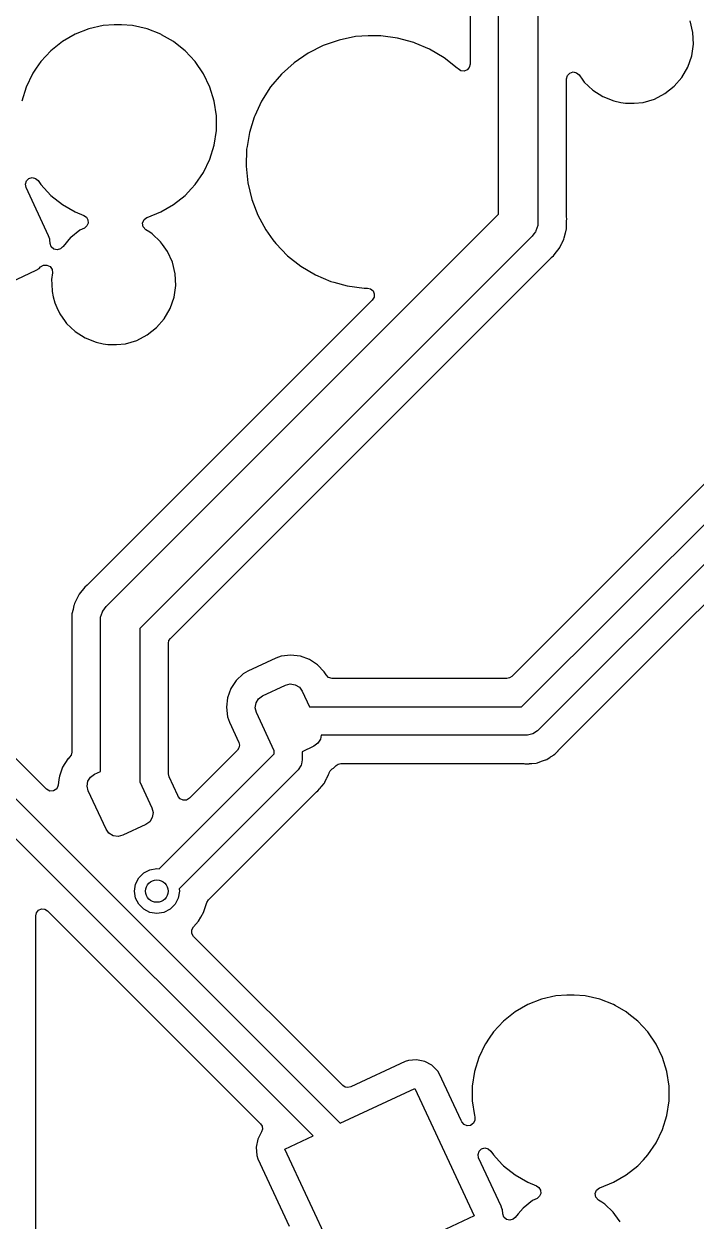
# Model space of a CAD drawing. Extents: x 15 to 269, y -160 to -43.
# Drawn here: x 161.11 to 173.06, y -102.58 to -81.28 of the extents above; entities that cross this region are included whole.
import ezdxf

# ---------------------------------------------------------------- set-up
doc = ezdxf.new("R2010")
doc.units = 0
doc.layers.add('BLACK', color=7, linetype='CONTINUOUS')

msp = doc.modelspace()

# ---------------------------------------------------------------- linework, layer by layer
at = {"layer": 'BLACK', "linetype": 'CONTINUOUS'}
for p, q in [((169.548, -84.6662), (169.548, -77.4343)), ((170.248, -78.1383), (170.248, -84.8112)), ((169.04, -79.2456), (169.04, -81.997)), ((162.516, -81.3096), (162.26, -81.3679)), ((162.712, -81.2949), (162.516, -81.3096)), ((162.843, -81.2949), (162.712, -81.2949)), ((162.712, -81.2949), (162.712, -81.2949)), ((163.039, -81.3096), (162.843, -81.2949)), ((162.843, -81.2949), (162.843, -81.2949)), ((163.295, -81.3679), (163.039, -81.3096)), ((173.003, -81.4328), (172.954, -81.2284)), ((162.016, -81.4638), (161.789, -81.595)), ((162.26, -81.3679), (162.016, -81.4638)), ((163.539, -81.4638), (163.295, -81.3679)), ((163.555, -81.4732), (163.539, -81.4638)), ((163.539, -81.4638), (163.539, -81.4638)), ((163.539, -81.4638), (163.539, -81.4638)), ((163.766, -81.595), (163.555, -81.4732)), ((166.71, -81.5677), (166.426, -81.6663)), ((167.004, -81.5078), (166.71, -81.5677)), ((167.229, -81.4928), (167.004, -81.5078)), ((167.454, -81.4928), (167.229, -81.4928)), ((167.229, -81.4928), (167.229, -81.4928)), ((167.752, -81.5329), (167.454, -81.4928)), ((168.042, -81.6122), (167.752, -81.5329)), ((167.752, -81.5329), (167.752, -81.5329)), ((167.752, -81.5329), (167.752, -81.5329)), ((173.013, -81.6429), (173.003, -81.4328)), ((161.584, -81.7586), (161.405, -81.9509)), ((161.789, -81.595), (161.584, -81.7586)), ((163.799, -81.6207), (163.766, -81.595)), ((163.972, -81.7585), (163.799, -81.6207)), ((163.972, -81.7586), (163.972, -81.7585)), ((164.15, -81.9509), (163.972, -81.7586)), ((163.972, -81.7586), (163.972, -81.7586)), ((166.426, -81.6663), (166.158, -81.8018)), ((168.062, -81.6207), (168.042, -81.6122)), ((168.319, -81.7295), (168.062, -81.6207)), ((168.448, -81.8061), (168.319, -81.7295)), ((172.983, -81.8511), (173.013, -81.6429)), ((161.405, -81.9509), (161.325, -82.0689)), ((164.298, -82.1677), (164.15, -81.9509)), ((164.15, -81.9509), (164.15, -81.9509)), ((164.15, -81.9509), (164.15, -81.9509)), ((165.91, -81.9719), (165.687, -82.1734)), ((166.158, -81.8018), (165.91, -81.9719)), ((168.577, -81.8827), (168.448, -81.8061)), ((168.813, -82.0689), (168.577, -81.8827)), ((169.04, -81.997), (169.026, -82.0537)), ((172.915, -82.0499), (172.983, -81.8511)), ((161.257, -82.1677), (161.143, -82.404)), ((161.263, -82.16), (161.257, -82.1677)), ((161.325, -82.0689), (161.263, -82.16)), ((164.412, -82.404), (164.298, -82.1677)), ((165.687, -82.1734), (165.493, -82.4029)), ((168.827, -82.0832), (168.813, -82.0689)), ((168.813, -82.0689), (168.813, -82.0689)), ((168.813, -82.0689), (168.813, -82.0689)), ((168.876, -82.1144), (168.827, -82.0832)), ((168.934, -82.1197), (168.876, -82.1144)), ((168.988, -82.0978), (168.934, -82.1197)), ((169.026, -82.0537), (168.988, -82.0978)), ((170.757, -82.2604), (170.772, -82.2004)), ((170.772, -82.2004), (170.815, -82.1554)), ((170.815, -82.1554), (170.874, -82.1366)), ((170.874, -82.1366), (170.935, -82.1486)), ((170.935, -82.1486), (170.982, -82.1884)), ((170.982, -82.1884), (171.049, -82.2822)), ((172.809, -82.2321), (172.915, -82.0499)), ((161.143, -82.404), (161.066, -82.6547)), ((164.489, -82.6547), (164.412, -82.404)), ((165.493, -82.4029), (165.331, -82.6562)), ((169.958, -93.4341), (181.138, -82.2539)), ((170.757, -84.7178), (170.757, -82.2604)), ((171.049, -82.2822), (171.072, -82.3148)), ((171.072, -82.3148), (171.224, -82.46)), ((172.506, -82.5211), (172.672, -82.391)), ((172.672, -82.391), (172.809, -82.2321)), ((171.224, -82.46), (171.224, -82.46)), ((171.224, -82.46), (171.224, -82.46)), ((171.224, -82.46), (171.401, -82.5737)), ((171.401, -82.5737), (171.401, -82.5737)), ((171.401, -82.5737), (171.596, -82.6519)), ((172.117, -82.6767), (172.319, -82.6175)), ((172.319, -82.6175), (172.506, -82.5211)), ((164.528, -82.9142), (164.489, -82.6547)), ((165.331, -82.6562), (165.21, -82.9179)), ((181.375, -82.7239), (170.239, -93.8608)), ((171.596, -82.6519), (171.725, -82.6767)), ((171.725, -82.6767), (171.803, -82.6917)), ((171.803, -82.6917), (171.803, -82.6917)), ((171.803, -82.6917), (171.961, -82.6917)), ((171.961, -82.6917), (172.117, -82.6767)), ((171.961, -82.6917), (171.961, -82.6917)), ((164.528, -83.1765), (164.528, -82.9142)), ((165.201, -82.942), (165.116, -83.2157)), ((165.205, -82.9287), (165.201, -82.942)), ((165.21, -82.9179), (165.205, -82.9287)), ((164.489, -83.436), (164.528, -83.1765)), ((165.116, -83.2157), (165.074, -83.4629)), ((164.412, -83.6867), (164.489, -83.436)), ((165.074, -83.4629), (165.066, -83.512)), ((172.638, -92.18), (181.486, -83.3324)), ((164.298, -83.9231), (164.412, -83.6867)), ((165.066, -83.512), (165.056, -83.8114)), ((165.056, -83.8114), (165.056, -83.8124)), ((165.056, -83.8124), (165.086, -84.1113)), ((161.131, -84.1319), (161.149, -84.0738)), ((161.142, -84.1918), (161.131, -84.1319)), ((161.149, -84.0738), (161.193, -84.0316)), ((161.193, -84.0316), (161.252, -84.0154)), ((161.252, -84.0154), (161.312, -84.0291)), ((161.312, -84.0291), (161.357, -84.0695)), ((161.357, -84.0695), (161.405, -84.1398)), ((164.15, -84.1398), (164.298, -83.9231)), ((165.086, -84.1113), (165.156, -84.4036)), ((161.544, -85.0534), (161.142, -84.1918)), ((161.405, -84.1398), (161.583, -84.3311)), ((161.583, -84.3311), (161.584, -84.3322)), ((161.584, -84.3322), (161.789, -84.4957)), ((163.766, -84.4957), (163.972, -84.3322)), ((163.972, -84.3322), (164.083, -84.2116)), ((164.083, -84.2116), (164.15, -84.1398)), ((164.15, -84.1398), (164.15, -84.1398)), ((164.15, -84.1398), (164.15, -84.1398)), ((161.789, -84.4957), (162.016, -84.6269)), ((163.539, -84.6269), (163.766, -84.4957)), ((165.156, -84.4036), (165.264, -84.6841)), ((162.016, -84.6269), (162.169, -84.6871)), ((162.169, -84.6871), (162.216, -84.719)), ((162.216, -84.719), (162.243, -84.7682)), ((162.243, -84.7682), (162.246, -84.8245)), ((162.568, -91.6465), (169.548, -84.6662)), ((163.216, -84.8263), (163.241, -84.7637)), ((163.241, -84.7637), (163.294, -84.7231)), ((163.294, -84.7231), (163.295, -84.7228)), ((163.295, -84.7228), (163.539, -84.6269)), ((163.295, -84.7228), (163.295, -84.7228)), ((165.264, -84.6841), (165.408, -84.9476)), ((178.021, -84.6517), (169.784, -92.8892)), ((170.759, -84.7411), (170.757, -84.7178)), ((170.758, -84.7977), (170.759, -84.7411)), ((170.759, -84.7411), (170.759, -84.7411)), ((170.759, -84.7411), (170.759, -84.7411)), ((162.102, -84.9533), (161.939, -85.0815)), ((162.181, -84.9127), (162.102, -84.9533)), ((162.224, -84.8762), (162.181, -84.9127)), ((162.246, -84.8245), (162.224, -84.8762)), ((163.228, -84.8925), (163.216, -84.8263)), ((163.273, -84.9428), (163.228, -84.8925)), ((163.343, -84.9879), (163.273, -84.9428)), ((165.408, -84.9476), (165.535, -85.1202)), ((170.206, -84.9778), (170.175, -85.0176)), ((170.209, -84.9708), (170.206, -84.9778)), ((170.213, -84.9649), (170.209, -84.9708)), ((170.227, -84.9165), (170.213, -84.9649)), ((170.244, -84.8688), (170.227, -84.9165)), ((170.246, -84.8545), (170.244, -84.8587)), ((170.244, -84.8587), (170.244, -84.8688)), ((170.248, -84.8112), (170.245, -84.8472)), ((170.245, -84.8472), (170.246, -84.8545)), ((170.735, -85.0055), (170.754, -84.9278)), ((170.754, -84.9277), (170.757, -84.9046)), ((170.754, -84.9278), (170.754, -84.9277)), ((170.754, -84.9278), (170.754, -84.9278)), ((170.757, -84.8211), (170.758, -84.7977)), ((170.757, -84.8245), (170.757, -84.8211)), ((170.757, -84.9046), (170.757, -84.8245)), ((161.564, -85.111), (161.544, -85.0534)), ((161.565, -85.1202), (161.564, -85.111)), ((161.57, -85.1865), (161.565, -85.1202)), ((161.59, -85.2454), (161.57, -85.1865)), ((161.936, -85.0834), (161.802, -85.2387)), ((161.939, -85.0815), (161.936, -85.0834)), ((170.146, -85.0587), (163.166, -92.0389)), ((163.384, -85.0144), (163.343, -84.9879)), ((163.536, -85.1596), (163.384, -85.0144)), ((163.568, -85.2046), (163.536, -85.1596)), ((165.535, -85.1202), (165.586, -85.1895)), ((165.586, -85.1895), (165.795, -85.4055)), ((170.175, -85.0176), (170.146, -85.0587)), ((170.638, -85.2564), (170.672, -85.1837)), ((170.672, -85.1837), (170.673, -85.1807)), ((170.673, -85.1807), (170.676, -85.1756)), ((170.676, -85.1756), (170.709, -85.109)), ((170.709, -85.1089), (170.717, -85.087)), ((170.709, -85.109), (170.709, -85.1089)), ((170.709, -85.109), (170.709, -85.109)), ((170.717, -85.087), (170.731, -85.0242)), ((170.731, -85.0242), (170.734, -85.0087)), ((170.734, -85.0087), (170.735, -85.0055)), ((161.637, -85.2869), (161.59, -85.2454)), ((161.697, -85.3006), (161.637, -85.2869)), ((161.757, -85.2831), (161.697, -85.3006)), ((161.79, -85.2501), (161.757, -85.2831)), ((161.791, -85.2513), (161.79, -85.2501)), ((161.802, -85.2387), (161.791, -85.2513)), ((163.658, -85.3309), (163.568, -85.2046)), ((163.746, -85.5222), (163.658, -85.3309)), ((163.658, -85.3309), (163.658, -85.3309)), ((163.658, -85.3309), (163.658, -85.3309)), ((165.795, -85.4055), (166.031, -85.5917)), ((170.485, -85.4397), (170.525, -85.405)), ((170.525, -85.405), (170.574, -85.3413)), ((170.574, -85.3413), (170.576, -85.3387)), ((170.576, -85.3387), (170.626, -85.2763)), ((170.626, -85.2762), (170.638, -85.2564)), ((170.626, -85.2763), (170.626, -85.2762)), ((170.626, -85.2763), (170.626, -85.2763)), ((170.638, -85.2564), (170.638, -85.2564)), ((170.638, -85.2564), (170.638, -85.2564)), ((161.374, -85.633), (161.401, -85.6052)), ((161.401, -85.6052), (161.454, -85.5734)), ((161.454, -85.5734), (161.515, -85.5709)), ((161.515, -85.5709), (161.57, -85.5982)), ((161.57, -85.5982), (161.606, -85.6487)), ((163.795, -85.7266), (163.746, -85.5222)), ((164.832, -91.0921), (170.477, -85.4465)), ((166.031, -85.5917), (166.29, -85.7449)), ((170.477, -85.4465), (170.485, -85.4397)), ((160.538, -86.0299), (161.322, -85.6645)), ((161.322, -85.6645), (161.374, -85.633)), ((161.612, -85.7098), (161.595, -85.8315)), ((161.595, -85.8315), (161.595, -85.8315)), ((161.595, -85.8315), (161.599, -85.9128)), ((161.606, -85.6487), (161.612, -85.7098)), ((163.805, -85.9367), (163.795, -85.7266)), ((166.29, -85.7449), (166.566, -85.8622)), ((161.599, -85.9128), (161.605, -86.0416)), ((161.605, -86.0416), (161.628, -86.1354)), ((163.775, -86.1449), (163.805, -85.9367)), ((166.566, -85.8622), (166.566, -85.8622)), ((166.566, -85.8622), (166.566, -85.8622)), ((166.566, -85.8622), (166.62, -85.8769)), ((166.62, -85.8769), (166.856, -85.9415)), ((166.856, -85.9415), (167.154, -85.9816)), ((167.154, -85.9816), (167.154, -85.9816)), ((167.154, -85.9816), (167.214, -85.9816)), ((167.214, -85.9816), (167.271, -85.9951)), ((167.271, -85.9951), (167.315, -86.0327)), ((167.315, -86.0327), (167.337, -86.0862)), ((161.628, -86.1354), (161.654, -86.246)), ((161.654, -86.246), (161.691, -86.3254)), ((167.302, -86.1933), (162.237, -91.2586)), ((163.706, -86.3437), (163.775, -86.1449)), ((167.332, -86.1439), (167.302, -86.1933)), ((167.337, -86.0862), (167.332, -86.1439)), ((161.691, -86.3254), (161.742, -86.4373)), ((161.742, -86.4373), (161.84, -86.5745)), ((163.601, -86.5259), (163.706, -86.3437)), ((161.84, -86.5745), (161.864, -86.6086)), ((161.864, -86.6086), (162.016, -86.7538)), ((163.298, -86.8149), (163.463, -86.6848)), ((163.463, -86.6848), (163.601, -86.5259)), ((162.016, -86.7538), (162.016, -86.7538)), ((162.016, -86.7538), (162.016, -86.7538)), ((162.016, -86.7538), (162.193, -86.8675)), ((162.193, -86.8675), (162.193, -86.8675)), ((162.193, -86.8675), (162.388, -86.9457)), ((163.111, -86.9113), (163.298, -86.8149)), ((162.388, -86.9457), (162.517, -86.9705)), ((162.517, -86.9705), (162.595, -86.9855)), ((162.595, -86.9855), (162.595, -86.9855)), ((162.595, -86.9855), (162.752, -86.9855)), ((162.752, -86.9855), (162.909, -86.9705)), ((162.752, -86.9855), (162.752, -86.9855)), ((162.909, -86.9705), (163.111, -86.9113)), ((163.71, -92.2132), (164.832, -91.0921)), ((162.138, -91.3665), (162.088, -91.4289)), ((162.14, -91.3638), (162.138, -91.3665)), ((162.189, -91.3001), (162.14, -91.3638)), ((162.229, -91.2655), (162.189, -91.3001)), ((162.237, -91.2586), (162.229, -91.2655)), ((162.041, -91.5244), (162.005, -91.5962)), ((162.042, -91.5214), (162.041, -91.5244)), ((162.076, -91.4487), (162.042, -91.5214)), ((162.088, -91.4289), (162.076, -91.4487)), ((161.96, -91.7774), (161.957, -91.8005)), ((161.979, -91.6997), (161.96, -91.7774)), ((161.98, -91.6964), (161.979, -91.6997)), ((161.995, -91.6302), (161.98, -91.6964)), ((161.997, -91.6182), (161.995, -91.6302)), ((162.005, -91.5962), (161.997, -91.6182)), ((161.997, -91.6182), (161.997, -91.6182)), ((161.997, -91.6182), (161.997, -91.6182)), ((162.47, -91.8363), (162.487, -91.7886)), ((162.487, -91.7886), (162.501, -91.7402)), ((162.501, -91.7402), (162.505, -91.7343)), ((162.505, -91.7343), (162.508, -91.7274)), ((162.508, -91.7274), (162.539, -91.6875)), ((162.539, -91.6875), (162.568, -91.6465)), ((161.957, -91.884), (161.955, -91.9641)), ((161.955, -91.9641), (161.957, -91.9873)), ((161.957, -91.8005), (161.957, -91.8806)), ((161.957, -91.8806), (161.957, -91.884)), ((161.957, -91.9873), (161.957, -94.2401)), ((162.466, -91.8939), (162.469, -91.8579)), ((162.466, -94.5799), (162.466, -91.8939)), ((162.468, -91.8506), (162.47, -91.8465)), ((162.469, -91.8579), (162.468, -91.8506)), ((162.47, -91.8465), (162.47, -91.8363)), ((163.166, -92.0389), (163.166, -94.7645)), ((163.684, -92.2534), (163.71, -92.2132)), ((170.607, -94.2113), (172.638, -92.18)), ((163.674, -92.3009), (163.684, -92.2534)), ((163.674, -94.6243), (163.674, -92.3009)), ((165.586, -92.5637), (165.09, -92.7952)), ((165.682, -92.5305), (165.586, -92.5637)), ((165.852, -92.5106), (165.682, -92.5305)), ((165.905, -92.5168), (165.852, -92.5106)), ((165.852, -92.5106), (165.852, -92.5106)), ((166.022, -92.5305), (165.905, -92.5168)), ((166.183, -92.5892), (166.022, -92.5305)), ((166.327, -92.6834), (166.183, -92.5892)), ((165.003, -92.8469), (164.878, -92.9646)), ((165.09, -92.7952), (165.003, -92.8469)), ((166.444, -92.8081), (166.327, -92.6834)), ((166.478, -92.8651), (166.444, -92.8081)), ((166.524, -92.9094), (166.478, -92.8651)), ((164.878, -92.9646), (164.784, -93.1078)), ((165.349, -93.2354), (165.757, -93.0452)), ((165.757, -93.0452), (165.842, -93.0243)), ((165.842, -93.0243), (165.929, -93.0377)), ((165.929, -93.0377), (166.004, -93.0832)), ((166.585, -92.9256), (166.524, -92.9094)), ((169.696, -92.9256), (166.585, -92.9256)), ((169.744, -92.9161), (169.696, -92.9256)), ((169.784, -92.8892), (169.744, -92.9161)), ((164.725, -93.269), (164.706, -93.4393)), ((164.784, -93.1078), (164.725, -93.269)), ((165.233, -93.3623), (165.278, -93.2873)), ((165.278, -93.2873), (165.349, -93.2354)), ((166.004, -93.0832), (166.056, -93.154)), ((166.056, -93.154), (166.186, -93.4341)), ((164.706, -93.4393), (164.725, -93.6096)), ((165.219, -93.4491), (165.233, -93.3623)), ((165.24, -93.5344), (165.219, -93.4491)), ((166.186, -93.4341), (169.958, -93.4341)), ((161.505, -94.8979), (160.174, -93.5666)), ((164.725, -93.6096), (164.759, -93.705)), ((164.759, -93.705), (164.927, -94.0653)), ((165.556, -94.2127), (165.24, -93.5344)), ((159.629, -93.7409), (166.73, -100.842)), ((170.157, -93.915), (170.062, -93.9341)), ((170.239, -93.8608), (170.157, -93.915)), ((166.248, -101.067), (159.202, -94.0212)), ((164.927, -94.0653), (164.938, -94.1141)), ((164.938, -94.1141), (164.929, -94.1635)), ((166.264, -94.1327), (166.056, -94.2295)), ((166.335, -94.0808), (166.264, -94.1327)), ((166.38, -94.0058), (166.335, -94.0808)), ((166.391, -93.9341), (166.38, -94.0058)), ((170.062, -93.9341), (166.391, -93.9341)), ((161.892, -94.3548), (161.888, -94.3592)), ((161.918, -94.3302), (161.892, -94.3548)), ((161.947, -94.2892), (161.918, -94.3302)), ((161.957, -94.2401), (161.947, -94.2892)), ((163.51, -96.3163), (165.556, -94.27)), ((164.902, -94.2054), (164.048, -95.0595)), ((164.929, -94.1635), (164.902, -94.2054)), ((165.556, -94.27), (165.556, -94.2127)), ((166.056, -94.2295), (166.056, -94.3736)), ((170.404, -94.3665), (170.468, -94.3248)), ((170.468, -94.3248), (170.471, -94.3229)), ((170.471, -94.3229), (170.483, -94.3157)), ((170.483, -94.3157), (170.535, -94.2831)), ((170.535, -94.2831), (170.536, -94.2825)), ((170.535, -94.2831), (170.535, -94.2831)), ((170.536, -94.2825), (170.552, -94.2699)), ((170.552, -94.2699), (170.553, -94.2691)), ((170.553, -94.2691), (170.605, -94.2138)), ((170.553, -94.2691), (170.553, -94.2691)), ((170.605, -94.2138), (170.607, -94.2113)), ((161.793, -94.5025), (161.735, -94.6636)), ((161.888, -94.3592), (161.793, -94.5025)), ((165.983, -94.5503), (163.864, -96.6699)), ((166.037, -94.4692), (165.983, -94.5503)), ((165.983, -94.5503), (165.983, -94.5503)), ((166.042, -94.4472), (166.037, -94.4692)), ((166.056, -94.3736), (166.042, -94.4472)), ((166.056, -94.3736), (166.056, -94.3736)), ((166.536, -94.6042), (166.551, -94.5683)), ((166.551, -94.5683), (166.589, -94.5337)), ((166.589, -94.5337), (166.61, -94.5212)), ((166.61, -94.5212), (166.657, -94.4764)), ((166.657, -94.4764), (166.697, -94.4513)), ((166.697, -94.4513), (166.742, -94.4426)), ((166.742, -94.4426), (169.997, -94.4426)), ((169.997, -94.4426), (170.015, -94.4439)), ((170.015, -94.4439), (170.019, -94.4444)), ((170.019, -94.4444), (170.04, -94.4474)), ((170.04, -94.4474), (170.089, -94.443)), ((170.089, -94.443), (170.1, -94.4426)), ((170.1, -94.4426), (170.106, -94.4426)), ((170.106, -94.4426), (170.137, -94.4389)), ((170.106, -94.4426), (170.106, -94.4426)), ((170.137, -94.4389), (170.141, -94.4385)), ((170.141, -94.4385), (170.216, -94.4319)), ((170.216, -94.4319), (170.217, -94.4318)), ((170.216, -94.4319), (170.216, -94.4319)), ((170.217, -94.4318), (170.237, -94.4275)), ((170.237, -94.4275), (170.238, -94.4271)), ((170.238, -94.4271), (170.309, -94.4012)), ((170.238, -94.4271), (170.238, -94.4271)), ((170.309, -94.4012), (170.312, -94.4)), ((170.312, -94.4), (170.384, -94.3762)), ((170.384, -94.3762), (170.386, -94.3758)), ((170.384, -94.3762), (170.384, -94.3762)), ((170.386, -94.3758), (170.403, -94.3671)), ((170.403, -94.3671), (170.404, -94.3665)), ((161.728, -94.7232), (161.716, -94.8231)), ((161.735, -94.6636), (161.728, -94.7232)), ((162.228, -94.8437), (162.242, -94.757)), ((162.242, -94.757), (162.287, -94.6819)), ((162.287, -94.6819), (162.358, -94.63)), ((162.358, -94.63), (162.466, -94.5799)), ((163.166, -94.7645), (163.382, -95.2284)), ((163.686, -94.6767), (163.674, -94.6243)), ((163.842, -95.0117), (163.686, -94.6767)), ((166.445, -94.7923), (166.456, -94.7755)), ((166.456, -94.7745), (166.488, -94.7057)), ((166.456, -94.7755), (166.456, -94.7745)), ((166.456, -94.7745), (166.456, -94.7745)), ((166.488, -94.7057), (166.49, -94.7025)), ((166.49, -94.7025), (166.524, -94.6347)), ((166.524, -94.6347), (166.525, -94.6337)), ((166.524, -94.6347), (166.524, -94.6347)), ((166.525, -94.6337), (166.532, -94.6124)), ((166.532, -94.6124), (166.536, -94.6042)), ((161.565, -94.931), (161.505, -94.8979)), ((161.633, -94.9273), (161.565, -94.931)), ((161.689, -94.8878), (161.633, -94.9273)), ((161.716, -94.8246), (161.689, -94.8878)), ((161.716, -94.8231), (161.716, -94.8246)), ((162.249, -94.929), (162.228, -94.8437)), ((162.566, -95.6087), (162.249, -94.929)), ((164.39, -96.8629), (166.297, -94.9554)), ((166.297, -94.9554), (166.311, -94.9436)), ((166.311, -94.9436), (166.33, -94.929)), ((166.33, -94.929), (166.363, -94.8906)), ((166.363, -94.8906), (166.37, -94.8827)), ((166.37, -94.8827), (166.374, -94.8787)), ((166.374, -94.8787), (166.393, -94.854)), ((166.393, -94.854), (166.396, -94.8513)), ((166.396, -94.8513), (166.402, -94.8435)), ((166.402, -94.8435), (166.444, -94.7932)), ((166.444, -94.7932), (166.445, -94.7923)), ((166.444, -94.7932), (166.444, -94.7932)), ((163.848, -95.0242), (163.842, -95.0117)), ((163.885, -95.0702), (163.848, -95.0242)), ((163.939, -95.0939), (163.885, -95.0702)), ((163.997, -95.09), (163.939, -95.0939)), ((164.048, -95.0595), (163.997, -95.09)), ((163.389, -95.4004), (163.344, -95.4755)), ((163.382, -95.2284), (163.403, -95.3137)), ((163.403, -95.3137), (163.389, -95.4004)), ((162.618, -95.6795), (162.566, -95.6087)), ((163.273, -95.5274), (162.865, -95.7176)), ((163.344, -95.4755), (163.273, -95.5274)), ((162.693, -95.7251), (162.618, -95.6795)), ((162.78, -95.7384), (162.693, -95.7251)), ((162.865, -95.7176), (162.78, -95.7384)), ((163.09, -96.5864), (163.146, -96.4749)), ((163.146, -96.4749), (163.235, -96.3864)), ((163.235, -96.3864), (163.346, -96.3296)), ((163.346, -96.3296), (163.47, -96.31)), ((163.47, -96.31), (163.51, -96.3163)), ((163.07, -96.71), (163.09, -96.5864)), ((163.864, -96.6699), (163.87, -96.71)), ((163.09, -96.8336), (163.07, -96.71)), ((163.146, -96.9451), (163.09, -96.8336)), ((163.85, -96.8336), (163.794, -96.9451)), ((163.87, -96.71), (163.85, -96.8336)), ((164.36, -96.9123), (164.39, -96.8629)), ((161.314, -97.1511), (161.327, -97.0948)), ((161.327, -97.0948), (161.365, -97.0508)), ((161.365, -97.0508), (161.418, -97.0286)), ((161.418, -97.0286), (161.476, -97.0332)), ((161.476, -97.0332), (161.525, -97.0634)), ((161.525, -97.0634), (165.311, -100.849)), ((163.235, -97.0336), (163.146, -96.9451)), ((163.346, -97.0904), (163.235, -97.0336)), ((163.47, -97.11), (163.346, -97.0904)), ((163.594, -97.0904), (163.47, -97.11)), ((163.705, -97.0336), (163.594, -97.0904)), ((163.794, -96.9451), (163.705, -97.0336)), ((164.25, -97.1756), (164.305, -97.0816)), ((164.305, -97.0816), (164.307, -97.0754)), ((164.307, -97.0754), (164.36, -96.9123)), ((161.314, -122.348), (161.314, -97.1511)), ((164.12, -97.3463), (164.209, -97.2469)), ((164.209, -97.2469), (164.25, -97.1756)), ((164.091, -97.4014), (164.12, -97.3463)), ((164.093, -97.4634), (164.091, -97.4014)), ((164.124, -97.5169), (164.093, -97.4634)), ((166.777, -100.17), (164.124, -97.5169)), ((170.567, -98.5747), (170.311, -98.6331)), ((170.763, -98.56), (170.567, -98.5747)), ((170.894, -98.56), (170.763, -98.56)), ((170.763, -98.56), (170.763, -98.56)), ((171.09, -98.5747), (170.894, -98.56)), ((170.894, -98.56), (170.894, -98.56)), ((171.346, -98.6331), (171.09, -98.5747)), ((170.067, -98.7289), (169.84, -98.8601)), ((170.311, -98.6331), (170.067, -98.7289)), ((171.59, -98.7289), (171.346, -98.6331)), ((171.623, -98.7482), (171.59, -98.7289)), ((171.59, -98.7289), (171.59, -98.7289)), ((171.59, -98.7289), (171.59, -98.7289)), ((171.817, -98.8601), (171.623, -98.7482)), ((169.634, -99.0237), (169.456, -99.216)), ((169.84, -98.8601), (169.634, -99.0237)), ((171.864, -98.897), (171.817, -98.8601)), ((172.022, -99.0237), (171.864, -98.897)), ((172.201, -99.216), (172.022, -99.0237)), ((172.022, -99.0237), (172.022, -99.0237)), ((172.022, -99.0237), (172.022, -99.0237)), ((169.456, -99.216), (169.38, -99.328)), ((172.349, -99.4328), (172.201, -99.216)), ((172.201, -99.216), (172.201, -99.216)), ((172.201, -99.216), (172.201, -99.216)), ((169.308, -99.4328), (169.194, -99.6692)), ((169.313, -99.4251), (169.308, -99.4328)), ((169.38, -99.328), (169.313, -99.4251)), ((172.462, -99.6692), (172.349, -99.4328)), ((169.194, -99.6692), (169.117, -99.9199)), ((172.54, -99.9199), (172.462, -99.6692)), ((167.886, -99.7422), (166.917, -100.194)), ((167.944, -99.7225), (167.886, -99.7422)), ((168.09, -99.7109), (167.944, -99.7225)), ((168.233, -99.7409), (168.09, -99.7109)), ((168.362, -99.8099), (168.233, -99.7409)), ((168.233, -99.7409), (168.233, -99.7409)), ((168.233, -99.7409), (168.233, -99.7409)), ((168.466, -99.9125), (168.362, -99.8099)), ((168.497, -99.9646), (168.466, -99.9125)), ((168.883, -100.792), (168.497, -99.9646)), ((169.117, -99.9199), (169.078, -100.179)), ((172.579, -100.179), (172.54, -99.9199)), ((166.73, -100.842), (168.057, -100.224)), ((166.819, -100.197), (166.777, -100.17)), ((166.868, -100.206), (166.819, -100.197)), ((166.917, -100.194), (166.868, -100.206)), ((168.057, -100.224), (169.114, -102.489)), ((169.078, -100.179), (169.078, -100.442)), ((172.579, -100.442), (172.579, -100.179)), ((169.078, -100.442), (169.117, -100.701)), ((172.54, -100.701), (172.579, -100.442)), ((169.117, -100.701), (169.125, -100.726)), ((169.125, -100.726), (169.128, -100.787)), ((172.462, -100.952), (172.54, -100.701)), ((165.311, -100.849), (165.34, -100.893)), ((165.347, -100.945), (165.333, -100.996)), ((165.34, -100.893), (165.347, -100.945)), ((168.894, -100.815), (168.883, -100.792)), ((168.933, -100.862), (168.894, -100.815)), ((168.99, -100.885), (168.933, -100.862)), ((169.051, -100.878), (168.99, -100.885)), ((169.101, -100.842), (169.051, -100.878)), ((169.128, -100.787), (169.101, -100.842)), ((172.349, -101.188), (172.462, -100.952)), ((165.263, -101.126), (165.233, -101.269)), ((165.333, -100.996), (165.263, -101.126)), ((165.746, -101.301), (166.248, -101.067)), ((165.233, -101.269), (165.245, -101.414)), ((166.803, -103.567), (165.746, -101.301)), ((169.182, -101.397), (169.2, -101.339)), ((169.2, -101.339), (169.244, -101.297)), ((169.244, -101.297), (169.303, -101.281)), ((169.303, -101.281), (169.362, -101.294)), ((169.362, -101.294), (169.408, -101.335)), ((169.408, -101.335), (169.456, -101.405)), ((172.201, -101.405), (172.349, -101.188)), ((165.245, -101.414), (165.265, -101.472)), ((165.265, -101.472), (165.823, -102.67)), ((169.193, -101.457), (169.182, -101.397)), ((169.595, -102.319), (169.193, -101.457)), ((169.456, -101.405), (169.614, -101.576)), ((169.614, -101.576), (169.634, -101.597)), ((169.634, -101.597), (169.84, -101.761)), ((171.817, -101.761), (172.022, -101.597)), ((172.022, -101.597), (172.123, -101.489)), ((172.123, -101.489), (172.201, -101.405)), ((172.201, -101.405), (172.201, -101.405)), ((172.201, -101.405), (172.201, -101.405)), ((169.84, -101.761), (170.067, -101.892)), ((171.59, -101.892), (171.817, -101.761)), ((170.067, -101.892), (170.22, -101.952)), ((170.22, -101.952), (170.266, -101.984)), ((170.266, -101.984), (170.294, -102.033)), ((171.292, -102.029), (171.345, -101.988)), ((171.345, -101.988), (171.346, -101.988)), ((171.346, -101.988), (171.59, -101.892)), ((171.346, -101.988), (171.346, -101.988)), ((170.153, -102.218), (169.987, -102.349)), ((170.232, -102.178), (170.153, -102.218)), ((170.274, -102.141), (170.232, -102.178)), ((170.297, -102.09), (170.274, -102.141)), ((170.294, -102.033), (170.297, -102.09)), ((171.267, -102.091), (171.292, -102.029)), ((171.279, -102.158), (171.267, -102.091)), ((171.323, -102.208), (171.279, -102.158)), ((171.385, -102.247), (171.323, -102.208)), ((169.608, -102.357), (169.595, -102.319)), ((169.615, -102.376), (169.608, -102.357)), ((169.621, -102.452), (169.615, -102.376)), ((169.987, -102.349), (169.897, -102.453)), ((169.987, -102.349), (169.987, -102.349)), ((171.435, -102.28), (171.385, -102.247)), ((171.587, -102.425), (171.435, -102.28)), ((171.615, -102.463), (171.587, -102.425)), ((169.114, -102.489), (167.68, -103.158)), ((169.641, -102.511), (169.621, -102.452)), ((169.687, -102.552), (169.641, -102.511)), ((169.748, -102.566), (169.687, -102.552)), ((169.808, -102.548), (169.748, -102.566)), ((169.84, -102.515), (169.808, -102.548)), ((169.842, -102.516), (169.84, -102.515)), ((169.897, -102.453), (169.842, -102.516)), ((171.709, -102.596), (171.615, -102.463))]:
    msp.add_line(p, q, dxfattribs=at)
at = {"layer": 'BLACK'}
msp.add_circle((163.47, -96.71), 0.2, dxfattribs=at)

doc.saveas('drawing.dxf')
